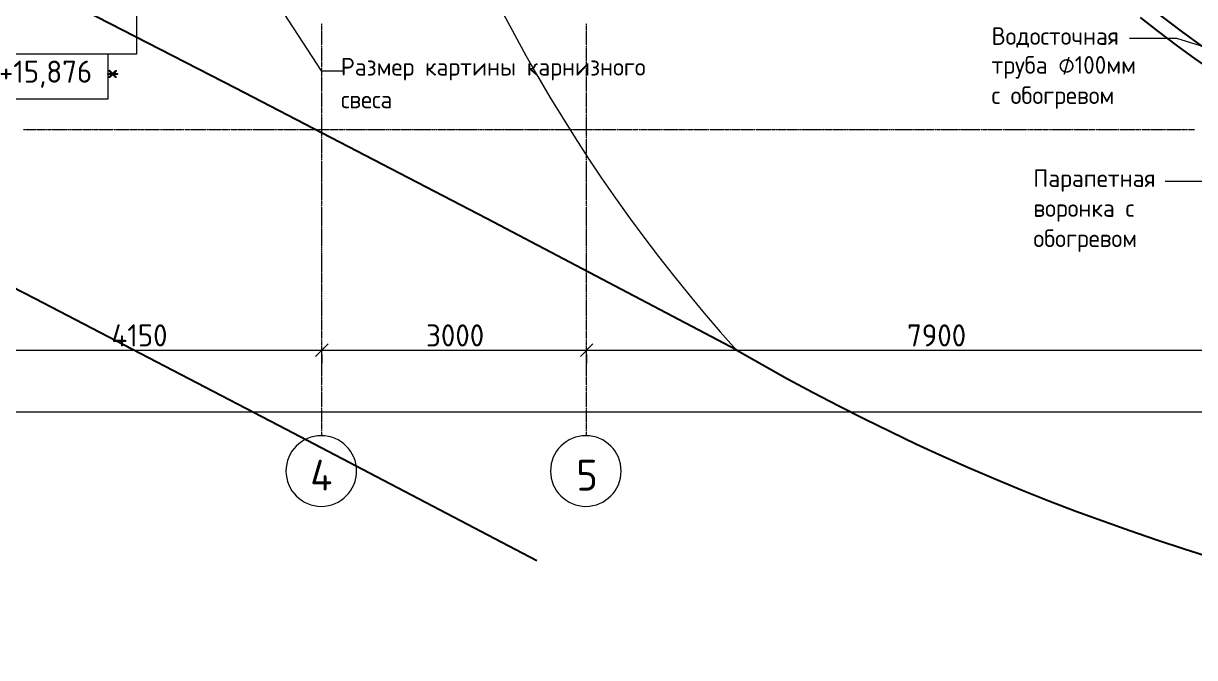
# Model space of a CAD drawing. Header units: millimetres. Extents: x -42533 to 645315, y 3457 to 82611.
# Drawn here: x 547451 to 560725, y 3932 to 11121 of the extents above; entities that cross this region are included whole.
import ezdxf

# ---------------------------------------------------------------- set-up
doc = ezdxf.new("R2010")
doc.units = ezdxf.units.MM
for name, color, linetype, true_color in [('PDF _!ЭОМ.Молниезащита', 7, 'Continuous', 0x954a95), ('PDF _Аннотация', 7, 'Continuous', 0xbababa), ('PDF _Оси', 7, 'Continuous', 0xbababa), ('PDF _Отметки', 7, 'Continuous', 0xbababa), ('PDF _Размеры', 7, 'Continuous', 0xbababa)]:
    doc.layers.add(name, color=color, linetype=linetype, true_color=true_color)
doc.layers.add('PDF _0', color=7, linetype='Continuous')
doc.layers.add('PDF _Текст', color=7, linetype='Continuous')
doc.styles.add('PDF GOST Common', font='GOST_Common.ttf')

msp = doc.modelspace()

# ---------------------------------------------------------------- linework, layer by layer
at = {"layer": 'PDF _!ЭОМ.Молниезащита', "color": 1, "lineweight": 30}
msp.add_lwpolyline([(555538.4, 7416.8), (552700.7, 8907.6), (549854.5, 10385.7), (547004.1, 11851.2), (544145.3, 13303.9), (541282.2, 14743.9), (538414.9, 16171.2)], dxfattribs=at)
at = {"layer": 'PDF _!ЭОМ.Молниезащита', "color": 3, "lineweight": 30}
msp.add_lwpolyline([(553268.2, 5028), (550430.5, 6518.9), (547584.4, 7997), (544734, 9462.4), (541879.4, 10915.2), (539012, 12355.2), (536144.7, 13778.3)], dxfattribs=at)
at = {"layer": 'PDF _!ЭОМ.Молниезащита', "color": 116, "lineweight": 30, "true_color": 0x136734}
msp.add_circle((567904.4, 20845.7), 12246.5, dxfattribs=at)
at = {"layer": 'PDF _!ЭОМ.Молниезащита', "lineweight": 13}
msp.add_arc((569238.6, 19731.8), 18425.9, 113.6261, 221.93481, dxfattribs=at)
at = {"layer": 'PDF _!ЭОМ.Молниезащита', "lineweight": 30}
msp.add_arc((567904.3, 20838.1), 12404.1, 231.06853, 304.56292, dxfattribs=at)
at = {"layer": 'PDF _!ЭОМ.Молниезащита', "color": 1, "lineweight": 30}
msp.add_arc((568493.1, 29766.2), 25834, 239.89825, 286.09191, dxfattribs=at)
at = {"layer": 'PDF _0', "color": 8, "lineweight": 20}
for points in [[(550760.9, 7344.8), (550904.9, 7488.8)], [(553763.8, 7344.8), (553903.5, 7488.8)]]:
    msp.add_lwpolyline(points, close=True, dxfattribs=at)
at = {"layer": 'PDF _Аннотация', "color": 8, "lineweight": 9}
for points in [[(549930.8, 11961.3), (550824.4, 10584.8), (551074.3, 10584.8)], [(561984.6, 10495.9), (560523.4, 10949), (560176.1, 10949), (559985.5, 10949)], [(561963.4, 10457.7), (560934.2, 9326.9), (560392.1, 9326.9)]]:
    msp.add_lwpolyline(points, dxfattribs=at)
at = {"layer": 'PDF _Аннотация', "color": 8, "lineweight": 20}
msp.add_lwpolyline([(547110, 10771.2), (547110, 10267.2), (548410.3, 10267.2), (548410.3, 10771.2)], close=True, dxfattribs=at)
at = {"layer": 'PDF _Оси', "color": 8, "lineweight": 9}
for points in [[(550832.9, 11118.5), (550832.9, 11118.5)], [(550832.9, 11097.3), (550832.9, 11114.2)], [(550832.9, 11093), (550832.9, 11093)], [(550832.9, 11071.9), (550832.9, 11088.8)], [(550832.9, 11046.5), (550832.9, 11067.6)], [(550832.9, 11021), (550832.9, 11042.2)], [(553831.5, 11118.5), (553831.5, 11118.5)], [(553831.5, 11097.3), (553831.5, 11114.2)], [(553831.5, 11093), (553831.5, 11093)], [(553831.5, 11071.9), (553831.5, 11088.8)], [(553831.5, 11046.5), (553831.5, 11067.6)], [(553831.5, 11021), (553831.5, 11042.2)], [(550832.9, 10995.6), (550832.9, 11016.8)], [(550832.9, 10970.2), (550832.9, 10991.4)], [(550832.9, 10944.8), (550832.9, 10966)], [(550832.9, 10919.4), (550832.9, 10940.6)], [(550832.9, 10894), (550832.9, 10915.2)], [(550832.9, 10872.8), (550832.9, 10889.7)], [(553831.5, 10995.6), (553831.5, 11016.8)], [(553831.5, 10970.2), (553831.5, 10991.4)], [(553831.5, 10944.8), (553831.5, 10966)], [(553831.5, 10919.4), (553831.5, 10940.6)], [(553831.5, 10894), (553831.5, 10915.2)], [(553831.5, 10872.8), (553831.5, 10889.7)], [(550832.9, 10868.6), (550832.9, 10868.6)], [(550832.9, 10847.4), (550832.9, 10864.3)], [(550832.9, 10843.2), (550832.9, 10843.2)], [(550832.9, 10822), (550832.9, 10838.9)], [(550832.9, 10796.6), (550832.9, 10817.7)], [(550832.9, 10771.2), (550832.9, 10792.3)], [(550832.9, 10745.7), (550832.9, 10766.9)], [(553831.5, 10868.6), (553831.5, 10868.6)], [(553831.5, 10847.4), (553831.5, 10864.3)], [(553831.5, 10843.2), (553831.5, 10843.2)], [(553831.5, 10822), (553831.5, 10838.9)], [(553831.5, 10796.6), (553831.5, 10817.7)], [(553831.5, 10771.2), (553831.5, 10792.3)], [(553831.5, 10745.7), (553831.5, 10766.9)], [(550832.9, 10720.3), (550832.9, 10741.5)], [(550832.9, 10694.9), (550832.9, 10716.1)], [(550832.9, 10669.5), (550832.9, 10690.7)], [(550832.9, 10644.1), (550832.9, 10665.3)], [(550832.9, 10622.9), (550832.9, 10639.9)], [(553831.5, 10720.3), (553831.5, 10741.5)], [(553831.5, 10694.9), (553831.5, 10716.1)], [(553831.5, 10669.5), (553831.5, 10690.7)], [(553831.5, 10644.1), (553831.5, 10665.3)], [(553831.5, 10622.9), (553831.5, 10639.9)], [(550832.9, 10618.7), (550832.9, 10618.7)], [(550832.9, 10597.5), (550832.9, 10614.5)], [(550832.9, 10593.3), (550832.9, 10593.3)], [(550832.9, 10572.1), (550832.9, 10589)], [(550832.9, 10546.7), (550832.9, 10567.9)], [(550832.9, 10521.3), (550832.9, 10542.4)], [(550832.9, 10495.9), (550832.9, 10517)], [(550832.9, 10470.4), (550832.9, 10491.6)], [(553831.5, 10618.7), (553831.5, 10618.7)], [(553831.5, 10597.5), (553831.5, 10614.5)], [(553831.5, 10593.3), (553831.5, 10593.3)], [(553831.5, 10572.1), (553831.5, 10589)], [(553831.5, 10546.7), (553831.5, 10567.9)], [(553831.5, 10521.3), (553831.5, 10542.4)], [(553831.5, 10495.9), (553831.5, 10517)], [(553831.5, 10470.4), (553831.5, 10491.6)], [(550832.9, 10445), (550832.9, 10466.2)], [(550832.9, 10419.6), (550832.9, 10440.8)], [(550832.9, 10394.2), (550832.9, 10415.4)], [(550832.9, 10368.8), (550832.9, 10390)], [(550832.9, 10347.6), (550832.9, 10364.6)], [(553831.5, 10445), (553831.5, 10466.2)], [(553831.5, 10419.6), (553831.5, 10440.8)], [(553831.5, 10394.2), (553831.5, 10415.4)], [(553831.5, 10368.8), (553831.5, 10390)], [(553831.5, 10347.6), (553831.5, 10364.6)], [(550832.9, 10343.4), (550832.9, 10343.4)], [(550832.9, 10322.2), (550832.9, 10339.2)], [(550832.9, 10296.8), (550832.9, 10318)], [(550832.9, 10271.4), (550832.9, 10292.6)], [(550832.9, 10246), (550832.9, 10267.2)], [(550832.9, 10220.6), (550832.9, 10241.7)], [(553831.5, 10343.4), (553831.5, 10343.4)], [(553831.5, 10322.2), (553831.5, 10339.2)], [(553831.5, 10296.8), (553831.5, 10318)], [(553831.5, 10271.4), (553831.5, 10292.6)], [(553831.5, 10246), (553831.5, 10267.2)], [(553831.5, 10220.6), (553831.5, 10241.7)], [(550832.9, 10195.2), (550832.9, 10216.3)], [(550832.9, 10169.7), (550832.9, 10190.9)], [(550832.9, 10144.3), (550832.9, 10165.5)], [(550832.9, 10118.9), (550832.9, 10140.1)], [(550832.9, 10097.7), (550832.9, 10114.7)], [(550832.9, 10093.5), (550832.9, 10093.5)], [(550832.9, 10072.3), (550832.9, 10089.3)], [(553831.5, 10195.2), (553831.5, 10216.3)], [(553831.5, 10169.7), (553831.5, 10190.9)], [(553831.5, 10144.3), (553831.5, 10165.5)], [(553831.5, 10118.9), (553831.5, 10140.1)], [(553831.5, 10097.7), (553831.5, 10114.7)], [(553831.5, 10093.5), (553831.5, 10093.5)], [(553831.5, 10072.3), (553831.5, 10089.3)], [(550832.9, 10068.1), (550832.9, 10068.1)], [(550832.9, 10046.9), (550832.9, 10063.9)], [(550832.9, 10021.5), (550832.9, 10042.7)], [(550832.9, 9996.1), (550832.9, 10017.3)], [(550832.9, 9970.7), (550832.9, 9991.9)], [(550832.9, 9945.3), (550832.9, 9966.4)], [(553831.5, 10068.1), (553831.5, 10068.1)], [(553831.5, 10046.9), (553831.5, 10063.9)], [(553831.5, 10021.5), (553831.5, 10042.7)], [(553831.5, 9996.1), (553831.5, 10017.3)], [(553831.5, 9970.7), (553831.5, 9991.9)], [(553831.5, 9945.3), (553831.5, 9966.4)], [(547453.1, 9919.9), (547470, 9919.9)], [(547474.3, 9919.9), (547474.3, 9919.9)], [(547478.5, 9919.9), (547495.4, 9919.9)], [(547499.7, 9919.9), (547520.9, 9919.9)], [(547525.1, 9919.9), (547546.3, 9919.9)], [(547550.5, 9919.9), (547571.7, 9919.9)], [(547575.9, 9919.9), (547597.1, 9919.9)], [(547601.3, 9919.9), (547622.5, 9919.9)], [(547626.7, 9919.9), (547647.9, 9919.9)], [(547652.2, 9919.9), (547673.3, 9919.9)], [(547677.6, 9919.9), (547694.5, 9919.9)], [(547698.7, 9919.9), (547698.7, 9919.9)], [(547703, 9919.9), (547719.9, 9919.9)], [(547724.2, 9919.9), (547724.2, 9919.9)], [(547728.4, 9919.9), (547745.3, 9919.9)], [(547749.6, 9919.9), (547770.7, 9919.9)], [(547775, 9919.9), (547796.2, 9919.9)], [(547800.4, 9919.9), (547821.6, 9919.9)], [(547825.8, 9919.9), (547847, 9919.9)], [(547851.2, 9919.9), (547872.4, 9919.9)], [(547876.6, 9919.9), (547897.8, 9919.9)], [(547902, 9919.9), (547923.2, 9919.9)], [(547927.4, 9919.9), (547948.6, 9919.9)], [(547952.9, 9919.9), (547969.8, 9919.9)], [(547974, 9919.9), (547974, 9919.9)], [(547978.3, 9919.9), (547995.2, 9919.9)], [(547999.4, 9919.9), (547999.4, 9919.9)], [(548003.7, 9919.9), (548020.6, 9919.9)], [(548024.9, 9919.9), (548046, 9919.9)], [(548050.3, 9919.9), (548071.5, 9919.9)], [(548075.7, 9919.9), (548096.9, 9919.9)], [(548101.1, 9919.9), (548122.3, 9919.9)], [(548126.5, 9919.9), (548147.7, 9919.9)], [(548151.9, 9919.9), (548173.1, 9919.9)], [(548177.3, 9919.9), (548198.5, 9919.9)], [(548202.7, 9919.9), (548219.7, 9919.9)], [(548223.9, 9919.9), (548223.9, 9919.9)], [(548228.2, 9919.9), (548245.1, 9919.9)], [(548249.3, 9919.9), (548249.3, 9919.9)], [(548253.6, 9919.9), (548270.5, 9919.9)], [(548274.7, 9919.9), (548295.9, 9919.9)], [(548300.2, 9919.9), (548321.3, 9919.9)], [(548325.6, 9919.9), (548346.7, 9919.9)], [(548351, 9919.9), (548372.2, 9919.9)], [(548376.4, 9919.9), (548397.6, 9919.9)], [(548401.8, 9919.9), (548423, 9919.9)], [(548427.2, 9919.9), (548448.4, 9919.9)], [(548452.6, 9919.9), (548469.6, 9919.9)], [(548473.8, 9919.9), (548473.8, 9919.9)], [(548478, 9919.9), (548495, 9919.9)], [(548499.2, 9919.9), (548499.2, 9919.9)], [(548503.5, 9919.9), (548520.4, 9919.9)], [(548524.6, 9919.9), (548545.8, 9919.9)], [(548550, 9919.9), (548571.2, 9919.9)], [(548575.5, 9919.9), (548596.6, 9919.9)], [(548600.9, 9919.9), (548622, 9919.9)], [(548626.3, 9919.9), (548647.5, 9919.9)], [(548651.7, 9919.9), (548672.9, 9919.9)], [(548677.1, 9919.9), (548698.3, 9919.9)], [(548702.5, 9919.9), (548723.7, 9919.9)], [(548727.9, 9919.9), (548744.9, 9919.9)], [(548749.1, 9919.9), (548749.1, 9919.9)], [(548753.3, 9919.9), (548770.3, 9919.9)], [(548774.5, 9919.9), (548774.5, 9919.9)], [(548778.8, 9919.9), (548795.7, 9919.9)], [(548799.9, 9919.9), (548821.1, 9919.9)], [(548825.3, 9919.9), (548846.5, 9919.9)], [(548850.8, 9919.9), (548871.9, 9919.9)], [(548876.2, 9919.9), (548897.3, 9919.9)], [(548901.6, 9919.9), (548922.8, 9919.9)], [(548927, 9919.9), (548948.2, 9919.9)], [(548952.4, 9919.9), (548973.6, 9919.9)], [(548977.8, 9919.9), (548994.8, 9919.9)], [(548999, 9919.9), (548999, 9919.9)], [(549003.2, 9919.9), (549020.2, 9919.9)], [(549024.4, 9919.9), (549024.4, 9919.9)], [(549028.6, 9919.9), (549045.6, 9919.9)], [(549049.8, 9919.9), (549071, 9919.9)], [(549075.2, 9919.9), (549096.4, 9919.9)], [(549100.6, 9919.9), (549121.8, 9919.9)], [(549126.1, 9919.9), (549147.2, 9919.9)], [(549151.5, 9919.9), (549172.6, 9919.9)], [(549176.9, 9919.9), (549198.1, 9919.9)], [(549202.3, 9919.9), (549223.5, 9919.9)], [(549227.7, 9919.9), (549244.6, 9919.9)], [(549248.9, 9919.9), (549248.9, 9919.9)], [(549253.1, 9919.9), (549270.1, 9919.9)], [(549274.3, 9919.9), (549274.3, 9919.9)], [(549278.5, 9919.9), (549295.5, 9919.9)], [(549299.7, 9919.9), (549320.9, 9919.9)], [(549325.1, 9919.9), (549346.3, 9919.9)], [(549350.5, 9919.9), (549371.7, 9919.9)], [(549375.9, 9919.9), (549397.1, 9919.9)], [(549401.3, 9919.9), (549422.5, 9919.9)], [(549426.8, 9919.9), (549447.9, 9919.9)], [(549452.2, 9919.9), (549473.4, 9919.9)], [(549477.6, 9919.9), (549498.8, 9919.9)], [(549503, 9919.9), (549519.9, 9919.9)], [(549524.2, 9919.9), (549524.2, 9919.9)], [(549528.4, 9919.9), (549545.4, 9919.9)], [(549549.6, 9919.9), (549549.6, 9919.9)], [(549553.8, 9919.9), (549570.8, 9919.9)], [(549575, 9919.9), (549596.2, 9919.9)], [(549600.4, 9919.9), (549621.6, 9919.9)], [(549625.8, 9919.9), (549647, 9919.9)], [(549651.2, 9919.9), (549672.4, 9919.9)], [(549676.6, 9919.9), (549697.8, 9919.9)], [(549702.1, 9919.9), (549723.2, 9919.9)], [(549727.5, 9919.9), (549748.6, 9919.9)], [(549752.9, 9919.9), (549769.8, 9919.9)], [(549774.1, 9919.9), (549774.1, 9919.9)], [(549778.3, 9919.9), (549795.2, 9919.9)], [(549799.5, 9919.9), (549799.5, 9919.9)], [(549803.7, 9919.9), (549820.6, 9919.9)], [(549824.9, 9919.9), (549846.1, 9919.9)], [(549850.3, 9919.9), (549871.5, 9919.9)], [(549875.7, 9919.9), (549896.9, 9919.9)], [(549901.1, 9919.9), (549922.3, 9919.9)], [(549926.5, 9919.9), (549947.7, 9919.9)], [(549951.9, 9919.9), (549973.1, 9919.9)], [(549977.4, 9919.9), (549998.5, 9919.9)], [(550002.8, 9919.9), (550019.7, 9919.9)], [(550023.9, 9919.9), (550023.9, 9919.9)], [(550028.2, 9919.9), (550045.1, 9919.9)], [(550049.4, 9919.9), (550049.4, 9919.9)], [(550053.6, 9919.9), (550070.5, 9919.9)], [(550074.8, 9919.9), (550095.9, 9919.9)], [(550100.2, 9919.9), (550121.4, 9919.9)], [(550125.6, 9919.9), (550146.8, 9919.9)], [(550151, 9919.9), (550172.2, 9919.9)], [(550176.4, 9919.9), (550197.6, 9919.9)], [(550201.8, 9919.9), (550223, 9919.9)], [(550227.2, 9919.9), (550248.4, 9919.9)], [(550252.7, 9919.9), (550273.8, 9919.9)], [(550278.1, 9919.9), (550295, 9919.9)], [(550299.2, 9919.9), (550299.2, 9919.9)], [(550303.5, 9919.9), (550320.4, 9919.9)], [(550324.7, 9919.9), (550324.7, 9919.9)], [(550328.9, 9919.9), (550345.8, 9919.9)], [(550350.1, 9919.9), (550371.2, 9919.9)], [(550375.5, 9919.9), (550396.7, 9919.9)], [(550400.9, 9919.9), (550422.1, 9919.9)], [(550426.3, 9919.9), (550447.5, 9919.9)], [(550451.7, 9919.9), (550472.9, 9919.9)], [(550477.1, 9919.9), (550498.3, 9919.9)], [(550502.5, 9919.9), (550523.7, 9919.9)], [(550528, 9919.9), (550544.9, 9919.9)], [(550549.1, 9919.9), (550549.1, 9919.9)], [(550553.4, 9919.9), (550570.3, 9919.9)], [(550574.5, 9919.9), (550574.5, 9919.9)], [(550578.8, 9919.9), (550595.7, 9919.9)], [(550600, 9919.9), (550621.1, 9919.9)], [(550625.4, 9919.9), (550646.5, 9919.9)], [(550650.8, 9919.9), (550672, 9919.9)], [(550676.2, 9919.9), (550697.4, 9919.9)], [(550701.6, 9919.9), (550722.8, 9919.9)], [(550727, 9919.9), (550748.2, 9919.9)], [(550752.4, 9919.9), (550773.6, 9919.9)], [(550777.8, 9919.9), (550794.8, 9919.9)], [(550799, 9919.9), (550799, 9919.9)], [(550803.2, 9919.9), (550820.2, 9919.9)], [(550824.4, 9919.9), (550824.4, 9919.9)], [(550828.7, 9919.9), (550845.6, 9919.9)], [(550832.9, 9919.9), (550832.9, 9941)], [(550832.9, 9894.4), (550832.9, 9915.6)], [(550832.9, 9869), (550832.9, 9890.2)], [(550832.9, 9847.9), (550832.9, 9864.8)], [(550832.9, 9843.6), (550832.9, 9843.6)], [(550832.9, 9822.4), (550832.9, 9839.4)], [(550849.8, 9919.9), (550871, 9919.9)], [(550875.3, 9919.9), (550896.4, 9919.9)], [(550900.7, 9919.9), (550921.8, 9919.9)], [(550926.1, 9919.9), (550947.3, 9919.9)], [(550951.5, 9919.9), (550972.7, 9919.9)], [(550976.9, 9919.9), (550998.1, 9919.9)], [(551002.3, 9919.9), (551023.5, 9919.9)], [(551027.7, 9919.9), (551048.9, 9919.9)], [(551053.1, 9919.9), (551070.1, 9919.9)], [(551074.3, 9919.9), (551074.3, 9919.9)], [(551078.5, 9919.9), (551095.5, 9919.9)], [(551099.7, 9919.9), (551099.7, 9919.9)], [(551104, 9919.9), (551120.9, 9919.9)], [(551125.1, 9919.9), (551146.3, 9919.9)], [(551150.5, 9919.9), (551171.7, 9919.9)], [(551176, 9919.9), (551197.1, 9919.9)], [(551201.4, 9919.9), (551222.5, 9919.9)], [(551226.8, 9919.9), (551248, 9919.9)], [(551252.2, 9919.9), (551273.4, 9919.9)], [(551277.6, 9919.9), (551298.8, 9919.9)], [(551303, 9919.9), (551320, 9919.9)], [(551324.2, 9919.9), (551324.2, 9919.9)], [(551328.4, 9919.9), (551345.4, 9919.9)], [(551349.6, 9919.9), (551349.6, 9919.9)], [(551353.8, 9919.9), (551370.8, 9919.9)], [(551375, 9919.9), (551396.2, 9919.9)], [(551400.4, 9919.9), (551421.6, 9919.9)], [(551425.8, 9919.9), (551447, 9919.9)], [(551451.3, 9919.9), (551472.4, 9919.9)], [(551476.7, 9919.9), (551497.8, 9919.9)], [(551502.1, 9919.9), (551523.3, 9919.9)], [(551527.5, 9919.9), (551548.7, 9919.9)], [(551552.9, 9919.9), (551569.8, 9919.9)], [(551574.1, 9919.9), (551574.1, 9919.9)], [(551578.3, 9919.9), (551595.3, 9919.9)], [(551599.5, 9919.9), (551599.5, 9919.9)], [(551603.7, 9919.9), (551620.7, 9919.9)], [(551624.9, 9919.9), (551646.1, 9919.9)], [(551650.3, 9919.9), (551671.5, 9919.9)], [(551675.7, 9919.9), (551696.9, 9919.9)], [(551701.1, 9919.9), (551722.3, 9919.9)], [(551726.6, 9919.9), (551747.7, 9919.9)], [(551752, 9919.9), (551773.1, 9919.9)], [(551777.4, 9919.9), (551798.6, 9919.9)], [(551802.8, 9919.9), (551824, 9919.9)], [(551828.2, 9919.9), (551845.1, 9919.9)], [(551849.4, 9919.9), (551849.4, 9919.9)], [(551853.6, 9919.9), (551870.6, 9919.9)], [(551874.8, 9919.9), (551874.8, 9919.9)], [(551879, 9919.9), (551896, 9919.9)], [(551900.2, 9919.9), (551921.4, 9919.9)], [(551925.6, 9919.9), (551946.8, 9919.9)], [(551951, 9919.9), (551972.2, 9919.9)], [(551976.4, 9919.9), (551997.6, 9919.9)], [(552001.9, 9919.9), (552023, 9919.9)], [(552027.3, 9919.9), (552048.4, 9919.9)], [(552052.7, 9919.9), (552073.9, 9919.9)], [(552078.1, 9919.9), (552095, 9919.9)], [(552099.3, 9919.9), (552099.3, 9919.9)], [(552103.5, 9919.9), (552120.4, 9919.9)], [(552124.7, 9919.9), (552124.7, 9919.9)], [(552128.9, 9919.9), (552145.9, 9919.9)], [(552150.1, 9919.9), (552171.3, 9919.9)], [(552175.5, 9919.9), (552196.7, 9919.9)], [(552200.9, 9919.9), (552222.1, 9919.9)], [(552226.3, 9919.9), (552247.5, 9919.9)], [(552251.7, 9919.9), (552272.9, 9919.9)], [(552277.2, 9919.9), (552298.3, 9919.9)], [(552302.6, 9919.9), (552323.7, 9919.9)], [(552328, 9919.9), (552344.9, 9919.9)], [(552349.2, 9919.9), (552349.2, 9919.9)], [(552353.4, 9919.9), (552370.3, 9919.9)], [(552374.6, 9919.9), (552374.6, 9919.9)], [(552378.8, 9919.9), (552395.7, 9919.9)], [(552400, 9919.9), (552421.2, 9919.9)], [(552425.4, 9919.9), (552446.6, 9919.9)], [(552450.8, 9919.9), (552472, 9919.9)], [(552476.2, 9919.9), (552497.4, 9919.9)], [(552501.6, 9919.9), (552522.8, 9919.9)], [(552527, 9919.9), (552548.2, 9919.9)], [(552552.4, 9919.9), (552573.6, 9919.9)], [(552577.9, 9919.9), (552599, 9919.9)], [(552603.3, 9919.9), (552620.2, 9919.9)], [(552624.4, 9919.9), (552624.4, 9919.9)], [(552628.7, 9919.9), (552645.6, 9919.9)], [(552649.9, 9919.9), (552649.9, 9919.9)], [(552654.1, 9919.9), (552671, 9919.9)], [(552675.3, 9919.9), (552696.4, 9919.9)], [(552700.7, 9919.9), (552721.9, 9919.9)], [(552726.1, 9919.9), (552747.3, 9919.9)], [(552751.5, 9919.9), (552772.7, 9919.9)], [(552776.9, 9919.9), (552798.1, 9919.9)], [(552802.3, 9919.9), (552823.5, 9919.9)], [(552827.7, 9919.9), (552848.9, 9919.9)], [(552853.2, 9919.9), (552870.1, 9919.9)], [(552874.3, 9919.9), (552874.3, 9919.9)], [(552878.6, 9919.9), (552895.5, 9919.9)], [(552899.7, 9919.9), (552899.7, 9919.9)], [(552904, 9919.9), (552920.9, 9919.9)], [(552925.2, 9919.9), (552946.3, 9919.9)], [(552950.6, 9919.9), (552971.7, 9919.9)], [(552976, 9919.9), (552997.2, 9919.9)], [(553001.4, 9919.9), (553022.6, 9919.9)], [(553026.8, 9919.9), (553048, 9919.9)], [(553052.2, 9919.9), (553073.4, 9919.9)], [(553077.6, 9919.9), (553098.8, 9919.9)], [(553103, 9919.9), (553120, 9919.9)], [(553124.2, 9919.9), (553124.2, 9919.9)], [(553128.5, 9919.9), (553145.4, 9919.9)], [(553149.6, 9919.9), (553149.6, 9919.9)], [(553153.9, 9919.9), (553170.8, 9919.9)], [(553175, 9919.9), (553196.2, 9919.9)], [(553200.5, 9919.9), (553221.6, 9919.9)], [(553225.9, 9919.9), (553247, 9919.9)], [(553251.3, 9919.9), (553272.5, 9919.9)], [(553276.7, 9919.9), (553297.9, 9919.9)], [(553302.1, 9919.9), (553323.3, 9919.9)], [(553327.5, 9919.9), (553348.7, 9919.9)], [(553352.9, 9919.9), (553374.1, 9919.9)], [(553378.3, 9919.9), (553395.3, 9919.9)], [(553399.5, 9919.9), (553399.5, 9919.9)], [(553403.8, 9919.9), (553420.7, 9919.9)], [(553424.9, 9919.9), (553424.9, 9919.9)], [(553429.2, 9919.9), (553446.1, 9919.9)], [(553450.3, 9919.9), (553471.5, 9919.9)], [(553475.8, 9919.9), (553496.9, 9919.9)], [(553501.2, 9919.9), (553522.3, 9919.9)], [(553526.6, 9919.9), (553547.8, 9919.9)], [(553552, 9919.9), (553573.2, 9919.9)], [(553577.4, 9919.9), (553598.6, 9919.9)], [(553602.8, 9919.9), (553624, 9919.9)], [(553628.2, 9919.9), (553645.2, 9919.9)], [(553649.4, 9919.9), (553649.4, 9919.9)], [(553653.6, 9919.9), (553670.6, 9919.9)], [(553674.8, 9919.9), (553674.8, 9919.9)], [(553679.1, 9919.9), (553696, 9919.9)], [(553700.2, 9919.9), (553721.4, 9919.9)], [(553725.6, 9919.9), (553746.8, 9919.9)], [(553751.1, 9919.9), (553772.2, 9919.9)], [(553776.5, 9919.9), (553797.6, 9919.9)], [(553801.9, 9919.9), (553823.1, 9919.9)], [(553827.3, 9919.9), (553848.5, 9919.9)], [(553831.5, 9919.9), (553831.5, 9941)], [(553831.5, 9894.4), (553831.5, 9915.6)], [(553831.5, 9869), (553831.5, 9890.2)], [(553831.5, 9847.9), (553831.5, 9864.8)], [(553831.5, 9843.6), (553831.5, 9843.6)], [(553831.5, 9822.4), (553831.5, 9839.4)], [(553852.7, 9919.9), (553873.9, 9919.9)], [(553878.1, 9919.9), (553895.1, 9919.9)], [(553899.3, 9919.9), (553899.3, 9919.9)], [(553903.5, 9919.9), (553920.5, 9919.9)], [(553924.7, 9919.9), (553924.7, 9919.9)], [(553928.9, 9919.9), (553945.9, 9919.9)], [(553950.1, 9919.9), (553971.3, 9919.9)], [(553975.5, 9919.9), (553996.7, 9919.9)], [(554000.9, 9919.9), (554022.1, 9919.9)], [(554026.3, 9919.9), (554047.5, 9919.9)], [(554051.8, 9919.9), (554072.9, 9919.9)], [(554077.2, 9919.9), (554098.3, 9919.9)], [(554102.6, 9919.9), (554123.8, 9919.9)], [(554128, 9919.9), (554149.2, 9919.9)], [(554153.4, 9919.9), (554170.4, 9919.9)], [(554174.6, 9919.9), (554174.6, 9919.9)], [(554178.8, 9919.9), (554195.8, 9919.9)], [(554200, 9919.9), (554200, 9919.9)], [(554204.2, 9919.9), (554221.2, 9919.9)], [(554225.4, 9919.9), (554246.6, 9919.9)], [(554250.8, 9919.9), (554272, 9919.9)], [(554276.2, 9919.9), (554297.4, 9919.9)], [(554301.6, 9919.9), (554322.8, 9919.9)], [(554327.1, 9919.9), (554348.2, 9919.9)], [(554352.5, 9919.9), (554373.6, 9919.9)], [(554377.9, 9919.9), (554399.1, 9919.9)], [(554403.3, 9919.9), (554420.2, 9919.9)], [(554424.5, 9919.9), (554424.5, 9919.9)], [(554428.7, 9919.9), (554445.6, 9919.9)], [(554449.9, 9919.9), (554449.9, 9919.9)], [(554454.1, 9919.9), (554471.1, 9919.9)], [(554475.3, 9919.9), (554496.5, 9919.9)], [(554500.7, 9919.9), (554521.9, 9919.9)], [(554526.1, 9919.9), (554547.3, 9919.9)], [(554551.5, 9919.9), (554572.7, 9919.9)], [(554576.9, 9919.9), (554598.1, 9919.9)], [(554602.4, 9919.9), (554623.5, 9919.9)], [(554627.8, 9919.9), (554648.9, 9919.9)], [(554653.2, 9919.9), (554670.1, 9919.9)], [(554674.4, 9919.9), (554674.4, 9919.9)], [(554678.6, 9919.9), (554695.5, 9919.9)], [(554699.8, 9919.9), (554699.8, 9919.9)], [(554704, 9919.9), (554720.9, 9919.9)], [(554725.2, 9919.9), (554746.4, 9919.9)], [(554750.6, 9919.9), (554771.8, 9919.9)], [(554776, 9919.9), (554797.2, 9919.9)], [(554801.4, 9919.9), (554822.6, 9919.9)], [(554826.8, 9919.9), (554848, 9919.9)], [(554852.2, 9919.9), (554873.4, 9919.9)], [(554877.7, 9919.9), (554898.8, 9919.9)], [(554903.1, 9919.9), (554924.2, 9919.9)], [(554928.5, 9919.9), (554945.4, 9919.9)], [(554949.7, 9919.9), (554949.7, 9919.9)], [(554953.9, 9919.9), (554970.8, 9919.9)], [(554975.1, 9919.9), (554975.1, 9919.9)], [(554979.3, 9919.9), (554996.2, 9919.9)], [(555000.5, 9919.9), (555021.7, 9919.9)], [(555025.9, 9919.9), (555047.1, 9919.9)], [(555051.3, 9919.9), (555072.5, 9919.9)], [(555076.7, 9919.9), (555097.9, 9919.9)], [(555102.1, 9919.9), (555123.3, 9919.9)], [(555127.5, 9919.9), (555148.7, 9919.9)], [(555153, 9919.9), (555174.1, 9919.9)], [(555178.4, 9919.9), (555195.3, 9919.9)], [(555199.5, 9919.9), (555199.5, 9919.9)], [(555203.8, 9919.9), (555220.7, 9919.9)], [(555225, 9919.9), (555225, 9919.9)], [(555229.2, 9919.9), (555246.1, 9919.9)], [(555250.4, 9919.9), (555271.5, 9919.9)], [(555275.8, 9919.9), (555297, 9919.9)], [(555301.2, 9919.9), (555322.4, 9919.9)], [(555326.6, 9919.9), (555347.8, 9919.9)], [(555352, 9919.9), (555373.2, 9919.9)], [(555377.4, 9919.9), (555398.6, 9919.9)], [(555402.8, 9919.9), (555424, 9919.9)], [(555428.2, 9919.9), (555445.2, 9919.9)], [(555449.4, 9919.9), (555449.4, 9919.9)], [(555453.7, 9919.9), (555470.6, 9919.9)], [(555474.8, 9919.9), (555474.8, 9919.9)], [(555479.1, 9919.9), (555496, 9919.9)], [(555500.3, 9919.9), (555521.4, 9919.9)], [(555525.7, 9919.9), (555546.8, 9919.9)], [(555551.1, 9919.9), (555572.3, 9919.9)], [(555576.5, 9919.9), (555597.7, 9919.9)], [(555601.9, 9919.9), (555623.1, 9919.9)], [(555627.3, 9919.9), (555648.5, 9919.9)], [(555652.7, 9919.9), (555673.9, 9919.9)], [(555678.1, 9919.9), (555699.3, 9919.9)], [(555703.5, 9919.9), (555720.5, 9919.9)], [(555724.7, 9919.9), (555724.7, 9919.9)], [(555729, 9919.9), (555745.9, 9919.9)], [(555750.1, 9919.9), (555750.1, 9919.9)], [(555754.4, 9919.9), (555771.3, 9919.9)], [(555775.5, 9919.9), (555796.7, 9919.9)], [(555801, 9919.9), (555822.1, 9919.9)], [(555826.4, 9919.9), (555847.5, 9919.9)], [(555851.8, 9919.9), (555873, 9919.9)], [(555877.2, 9919.9), (555898.4, 9919.9)], [(555902.6, 9919.9), (555923.8, 9919.9)], [(555928, 9919.9), (555949.2, 9919.9)], [(555953.4, 9919.9), (555970.4, 9919.9)], [(555974.6, 9919.9), (555974.6, 9919.9)], [(555978.8, 9919.9), (555995.8, 9919.9)], [(556000, 9919.9), (556000, 9919.9)], [(556004.3, 9919.9), (556021.2, 9919.9)], [(556025.4, 9919.9), (556046.6, 9919.9)], [(556050.8, 9919.9), (556072, 9919.9)], [(556076.3, 9919.9), (556097.4, 9919.9)], [(556101.7, 9919.9), (556122.8, 9919.9)], [(556127.1, 9919.9), (556148.3, 9919.9)], [(556152.5, 9919.9), (556173.7, 9919.9)], [(556177.9, 9919.9), (556199.1, 9919.9)], [(556203.3, 9919.9), (556220.3, 9919.9)], [(556224.5, 9919.9), (556224.5, 9919.9)], [(556228.7, 9919.9), (556245.7, 9919.9)], [(556249.9, 9919.9), (556249.9, 9919.9)], [(556254.1, 9919.9), (556271.1, 9919.9)], [(556275.3, 9919.9), (556296.5, 9919.9)], [(556300.7, 9919.9), (556321.9, 9919.9)], [(556326.1, 9919.9), (556347.3, 9919.9)], [(556351.6, 9919.9), (556372.7, 9919.9)], [(556377, 9919.9), (556398.1, 9919.9)], [(556402.4, 9919.9), (556423.6, 9919.9)], [(556427.8, 9919.9), (556449, 9919.9)], [(556453.2, 9919.9), (556474.4, 9919.9)], [(556478.6, 9919.9), (556495.6, 9919.9)], [(556499.8, 9919.9), (556499.8, 9919.9)], [(556504, 9919.9), (556521, 9919.9)], [(556525.2, 9919.9), (556525.2, 9919.9)], [(556529.4, 9919.9), (556546.4, 9919.9)], [(556550.6, 9919.9), (556571.8, 9919.9)], [(556576, 9919.9), (556597.2, 9919.9)], [(556601.4, 9919.9), (556622.6, 9919.9)], [(556626.9, 9919.9), (556648, 9919.9)], [(556652.3, 9919.9), (556673.4, 9919.9)], [(556677.7, 9919.9), (556698.9, 9919.9)], [(556703.1, 9919.9), (556724.3, 9919.9)], [(556728.5, 9919.9), (556745.4, 9919.9)], [(556749.7, 9919.9), (556749.7, 9919.9)], [(556753.9, 9919.9), (556770.9, 9919.9)], [(556775.1, 9919.9), (556775.1, 9919.9)], [(556779.3, 9919.9), (556796.3, 9919.9)], [(556800.5, 9919.9), (556821.7, 9919.9)], [(556825.9, 9919.9), (556847.1, 9919.9)], [(556851.3, 9919.9), (556872.5, 9919.9)], [(556876.7, 9919.9), (556897.9, 9919.9)], [(556902.2, 9919.9), (556923.3, 9919.9)], [(556927.6, 9919.9), (556948.7, 9919.9)], [(556953, 9919.9), (556974.2, 9919.9)], [(556978.4, 9919.9), (556995.3, 9919.9)], [(556999.6, 9919.9), (556999.6, 9919.9)], [(557003.8, 9919.9), (557020.7, 9919.9)], [(557025, 9919.9), (557025, 9919.9)], [(557029.2, 9919.9), (557046.2, 9919.9)], [(557050.4, 9919.9), (557071.6, 9919.9)], [(557075.8, 9919.9), (557097, 9919.9)], [(557101.2, 9919.9), (557122.4, 9919.9)], [(557126.6, 9919.9), (557147.8, 9919.9)], [(557152, 9919.9), (557173.2, 9919.9)], [(557177.4, 9919.9), (557198.6, 9919.9)], [(557202.9, 9919.9), (557224, 9919.9)], [(557228.3, 9919.9), (557249.4, 9919.9)], [(557253.7, 9919.9), (557270.6, 9919.9)], [(557274.9, 9919.9), (557274.9, 9919.9)], [(557279.1, 9919.9), (557296, 9919.9)], [(557300.3, 9919.9), (557300.3, 9919.9)], [(557304.5, 9919.9), (557321.4, 9919.9)], [(557325.7, 9919.9), (557346.9, 9919.9)], [(557351.1, 9919.9), (557372.3, 9919.9)], [(557376.5, 9919.9), (557397.7, 9919.9)], [(557401.9, 9919.9), (557423.1, 9919.9)], [(557427.3, 9919.9), (557448.5, 9919.9)], [(557452.7, 9919.9), (557473.9, 9919.9)], [(557478.2, 9919.9), (557499.3, 9919.9)], [(557503.6, 9919.9), (557520.5, 9919.9)], [(557524.7, 9919.9), (557524.7, 9919.9)], [(557529, 9919.9), (557545.9, 9919.9)], [(557550.2, 9919.9), (557550.2, 9919.9)], [(557554.4, 9919.9), (557571.3, 9919.9)], [(557575.6, 9919.9), (557596.7, 9919.9)], [(557601, 9919.9), (557622.2, 9919.9)], [(557626.4, 9919.9), (557647.6, 9919.9)], [(557651.8, 9919.9), (557673, 9919.9)], [(557677.2, 9919.9), (557698.4, 9919.9)], [(557702.6, 9919.9), (557723.8, 9919.9)], [(557728, 9919.9), (557749.2, 9919.9)], [(557753.5, 9919.9), (557770.4, 9919.9)], [(557774.6, 9919.9), (557774.6, 9919.9)], [(557778.9, 9919.9), (557795.8, 9919.9)], [(557800, 9919.9), (557800, 9919.9)], [(557804.3, 9919.9), (557821.2, 9919.9)], [(557825.5, 9919.9), (557846.6, 9919.9)], [(557850.9, 9919.9), (557872, 9919.9)], [(557876.3, 9919.9), (557897.5, 9919.9)], [(557901.7, 9919.9), (557922.9, 9919.9)], [(557927.1, 9919.9), (557948.3, 9919.9)], [(557952.5, 9919.9), (557973.7, 9919.9)], [(557977.9, 9919.9), (557999.1, 9919.9)], [(558003.3, 9919.9), (558024.5, 9919.9)], [(558028.8, 9919.9), (558045.7, 9919.9)], [(558049.9, 9919.9), (558049.9, 9919.9)], [(558054.2, 9919.9), (558071.1, 9919.9)], [(558075.3, 9919.9), (558075.3, 9919.9)], [(558079.6, 9919.9), (558096.5, 9919.9)], [(558100.8, 9919.9), (558121.9, 9919.9)], [(558126.2, 9919.9), (558147.3, 9919.9)], [(558151.6, 9919.9), (558172.8, 9919.9)], [(558177, 9919.9), (558198.2, 9919.9)], [(558202.4, 9919.9), (558223.6, 9919.9)], [(558227.8, 9919.9), (558249, 9919.9)], [(558253.2, 9919.9), (558274.4, 9919.9)], [(558278.6, 9919.9), (558295.6, 9919.9)], [(558299.8, 9919.9), (558299.8, 9919.9)], [(558304.1, 9919.9), (558321, 9919.9)], [(558325.2, 9919.9), (558325.2, 9919.9)], [(558329.5, 9919.9), (558346.4, 9919.9)], [(558350.6, 9919.9), (558371.8, 9919.9)], [(558376.1, 9919.9), (558397.2, 9919.9)], [(558401.5, 9919.9), (558422.6, 9919.9)], [(558426.9, 9919.9), (558448.1, 9919.9)], [(558452.3, 9919.9), (558473.5, 9919.9)], [(558477.7, 9919.9), (558498.9, 9919.9)], [(558503.1, 9919.9), (558524.3, 9919.9)], [(558528.5, 9919.9), (558545.5, 9919.9)], [(558549.7, 9919.9), (558549.7, 9919.9)], [(558553.9, 9919.9), (558570.9, 9919.9)], [(558575.1, 9919.9), (558575.1, 9919.9)], [(558579.3, 9919.9), (558596.3, 9919.9)], [(558600.5, 9919.9), (558621.7, 9919.9)], [(558625.9, 9919.9), (558647.1, 9919.9)], [(558651.3, 9919.9), (558672.5, 9919.9)], [(558676.8, 9919.9), (558697.9, 9919.9)], [(558702.2, 9919.9), (558723.3, 9919.9)], [(558727.6, 9919.9), (558748.8, 9919.9)], [(558753, 9919.9), (558774.2, 9919.9)], [(558778.4, 9919.9), (558799.6, 9919.9)], [(558803.8, 9919.9), (558820.8, 9919.9)], [(558825, 9919.9), (558825, 9919.9)], [(558829.2, 9919.9), (558846.2, 9919.9)], [(558850.4, 9919.9), (558850.4, 9919.9)], [(558854.6, 9919.9), (558871.6, 9919.9)], [(558875.8, 9919.9), (558897, 9919.9)], [(558901.2, 9919.9), (558922.4, 9919.9)], [(558926.6, 9919.9), (558947.8, 9919.9)], [(558952.1, 9919.9), (558973.2, 9919.9)], [(558977.5, 9919.9), (558998.6, 9919.9)], [(559002.9, 9919.9), (559024.1, 9919.9)], [(559028.3, 9919.9), (559049.5, 9919.9)], [(559053.7, 9919.9), (559070.6, 9919.9)], [(559074.9, 9919.9), (559074.9, 9919.9)], [(559079.1, 9919.9), (559096.1, 9919.9)], [(559100.3, 9919.9), (559100.3, 9919.9)], [(559104.5, 9919.9), (559121.5, 9919.9)], [(559125.7, 9919.9), (559146.9, 9919.9)], [(559151.1, 9919.9), (559172.3, 9919.9)], [(559176.5, 9919.9), (559197.7, 9919.9)], [(559201.9, 9919.9), (559223.1, 9919.9)], [(559227.4, 9919.9), (559248.5, 9919.9)], [(559252.8, 9919.9), (559273.9, 9919.9)], [(559278.2, 9919.9), (559299.4, 9919.9)], [(559303.6, 9919.9), (559320.5, 9919.9)], [(559324.8, 9919.9), (559324.8, 9919.9)], [(559329, 9919.9), (559345.9, 9919.9)], [(559350.2, 9919.9), (559350.2, 9919.9)], [(559354.4, 9919.9), (559371.4, 9919.9)], [(559375.6, 9919.9), (559396.8, 9919.9)], [(559401, 9919.9), (559422.2, 9919.9)], [(559426.4, 9919.9), (559447.6, 9919.9)], [(559451.8, 9919.9), (559473, 9919.9)], [(559477.2, 9919.9), (559498.4, 9919.9)], [(559502.7, 9919.9), (559523.8, 9919.9)], [(559528.1, 9919.9), (559549.2, 9919.9)], [(559553.5, 9919.9), (559574.7, 9919.9)], [(559578.9, 9919.9), (559595.8, 9919.9)], [(559600.1, 9919.9), (559600.1, 9919.9)], [(559604.3, 9919.9), (559621.2, 9919.9)], [(559625.5, 9919.9), (559625.5, 9919.9)], [(559629.7, 9919.9), (559646.7, 9919.9)], [(559650.9, 9919.9), (559672.1, 9919.9)], [(559676.3, 9919.9), (559697.5, 9919.9)], [(559701.7, 9919.9), (559722.9, 9919.9)], [(559727.1, 9919.9), (559748.3, 9919.9)], [(559752.5, 9919.9), (559773.7, 9919.9)], [(559778, 9919.9), (559799.1, 9919.9)], [(559803.4, 9919.9), (559824.5, 9919.9)], [(559828.8, 9919.9), (559845.7, 9919.9)], [(559850, 9919.9), (559850, 9919.9)], [(559854.2, 9919.9), (559871.1, 9919.9)], [(559875.4, 9919.9), (559875.4, 9919.9)], [(559879.6, 9919.9), (559896.5, 9919.9)], [(559900.8, 9919.9), (559922, 9919.9)], [(559926.2, 9919.9), (559947.4, 9919.9)], [(559951.6, 9919.9), (559972.8, 9919.9)], [(559977, 9919.9), (559998.2, 9919.9)], [(560002.4, 9919.9), (560023.6, 9919.9)], [(560027.8, 9919.9), (560049, 9919.9)], [(560053.2, 9919.9), (560074.4, 9919.9)], [(560078.7, 9919.9), (560095.6, 9919.9)], [(560099.8, 9919.9), (560099.8, 9919.9)], [(560104.1, 9919.9), (560121, 9919.9)], [(560125.2, 9919.9), (560125.2, 9919.9)], [(560129.5, 9919.9), (560146.4, 9919.9)], [(560150.7, 9919.9), (560171.8, 9919.9)], [(560176.1, 9919.9), (560197.3, 9919.9)], [(560201.5, 9919.9), (560222.7, 9919.9)], [(560226.9, 9919.9), (560248.1, 9919.9)], [(560252.3, 9919.9), (560273.5, 9919.9)], [(560277.7, 9919.9), (560298.9, 9919.9)], [(560303.1, 9919.9), (560324.3, 9919.9)], [(560328.5, 9919.9), (560349.7, 9919.9)], [(560354, 9919.9), (560370.9, 9919.9)], [(560375.1, 9919.9), (560375.1, 9919.9)], [(560379.4, 9919.9), (560396.3, 9919.9)], [(560400.5, 9919.9), (560400.5, 9919.9)], [(560404.8, 9919.9), (560421.7, 9919.9)], [(560426, 9919.9), (560447.1, 9919.9)], [(560451.4, 9919.9), (560472.5, 9919.9)], [(560476.8, 9919.9), (560498, 9919.9)], [(560502.2, 9919.9), (560523.4, 9919.9)], [(560527.6, 9919.9), (560548.8, 9919.9)], [(560553, 9919.9), (560574.2, 9919.9)], [(560578.4, 9919.9), (560599.6, 9919.9)], [(560603.8, 9919.9), (560620.8, 9919.9)], [(560625, 9919.9), (560625, 9919.9)], [(560629.3, 9919.9), (560646.2, 9919.9)], [(560650.4, 9919.9), (560650.4, 9919.9)], [(560654.7, 9919.9), (560671.6, 9919.9)], [(560675.8, 9919.9), (560697, 9919.9)], [(560701.3, 9919.9), (560722.4, 9919.9)], [(550832.9, 9818.2), (550832.9, 9818.2)], [(550832.9, 9797), (550832.9, 9814)], [(550832.9, 9771.6), (550832.9, 9792.8)], [(550832.9, 9746.2), (550832.9, 9767.4)], [(550832.9, 9720.8), (550832.9, 9742)], [(550832.9, 9695.4), (550832.9, 9716.6)], [(550832.9, 9670), (550832.9, 9691.1)], [(553831.5, 9818.2), (553831.5, 9818.2)], [(553831.5, 9797), (553831.5, 9814)], [(553831.5, 9771.6), (553831.5, 9792.8)], [(553831.5, 9746.2), (553831.5, 9767.4)], [(553831.5, 9720.8), (553831.5, 9742)], [(553831.5, 9695.4), (553831.5, 9716.6)], [(553831.5, 9670), (553831.5, 9691.1)], [(550832.9, 9644.6), (550832.9, 9665.7)], [(550832.9, 9619.1), (550832.9, 9640.3)], [(550832.9, 9598), (550832.9, 9614.9)], [(550832.9, 9593.7), (550832.9, 9593.7)], [(550832.9, 9572.6), (550832.9, 9589.5)], [(550832.9, 9568.3), (550832.9, 9568.3)], [(550832.9, 9547.1), (550832.9, 9564.1)], [(553831.5, 9644.6), (553831.5, 9665.7)], [(553831.5, 9619.1), (553831.5, 9640.3)], [(553831.5, 9598), (553831.5, 9614.9)], [(553831.5, 9593.7), (553831.5, 9593.7)], [(553831.5, 9572.6), (553831.5, 9589.5)], [(553831.5, 9568.3), (553831.5, 9568.3)], [(553831.5, 9547.1), (553831.5, 9564.1)], [(550832.9, 9521.7), (550832.9, 9542.9)], [(550832.9, 9496.3), (550832.9, 9517.5)], [(550832.9, 9470.9), (550832.9, 9492.1)], [(550832.9, 9445.5), (550832.9, 9466.7)], [(550832.9, 9420.1), (550832.9, 9441.3)], [(553831.5, 9521.7), (553831.5, 9542.9)], [(553831.5, 9496.3), (553831.5, 9517.5)], [(553831.5, 9470.9), (553831.5, 9492.1)], [(553831.5, 9445.5), (553831.5, 9466.7)], [(553831.5, 9420.1), (553831.5, 9441.3)], [(550832.9, 9394.7), (550832.9, 9415.8)], [(550832.9, 9369.3), (550832.9, 9390.4)], [(550832.9, 9343.8), (550832.9, 9365)], [(550832.9, 9322.7), (550832.9, 9339.6)], [(550832.9, 9318.4), (550832.9, 9318.4)], [(550832.9, 9297.3), (550832.9, 9314.2)], [(550832.9, 9271.8), (550832.9, 9293)], [(553831.5, 9394.7), (553831.5, 9415.8)], [(553831.5, 9369.3), (553831.5, 9390.4)], [(553831.5, 9343.8), (553831.5, 9365)], [(553831.5, 9322.7), (553831.5, 9339.6)], [(553831.5, 9318.4), (553831.5, 9318.4)], [(553831.5, 9297.3), (553831.5, 9314.2)], [(553831.5, 9271.8), (553831.5, 9293)], [(550832.9, 9246.4), (550832.9, 9267.6)], [(550832.9, 9221), (550832.9, 9242.2)], [(550832.9, 9195.6), (550832.9, 9216.8)], [(550832.9, 9170.2), (550832.9, 9191.4)], [(550832.9, 9144.8), (550832.9, 9166)], [(553831.5, 9246.4), (553831.5, 9267.6)], [(553831.5, 9221), (553831.5, 9242.2)], [(553831.5, 9195.6), (553831.5, 9216.8)], [(553831.5, 9170.2), (553831.5, 9191.4)], [(553831.5, 9144.8), (553831.5, 9166)], [(550832.9, 9119.4), (550832.9, 9140.5)], [(550832.9, 9094), (550832.9, 9115.1)], [(550832.9, 9072.8), (550832.9, 9089.7)], [(550832.9, 9068.5), (550832.9, 9068.5)], [(550832.9, 9047.4), (550832.9, 9064.3)], [(550832.9, 9043.1), (550832.9, 9043.1)], [(550832.9, 9022), (550832.9, 9038.9)], [(553831.5, 9119.4), (553831.5, 9140.5)], [(553831.5, 9094), (553831.5, 9115.1)], [(553831.5, 9072.8), (553831.5, 9089.7)], [(553831.5, 9068.5), (553831.5, 9068.5)], [(553831.5, 9047.4), (553831.5, 9064.3)], [(553831.5, 9043.1), (553831.5, 9043.1)], [(553831.5, 9022), (553831.5, 9038.9)], [(550832.9, 8996.5), (550832.9, 9017.7)], [(550832.9, 8971.1), (550832.9, 8992.3)], [(550832.9, 8945.7), (550832.9, 8966.9)], [(550832.9, 8920.3), (550832.9, 8941.5)], [(550832.9, 8894.9), (550832.9, 8916.1)], [(553831.5, 8996.5), (553831.5, 9017.7)], [(553831.5, 8971.1), (553831.5, 8992.3)], [(553831.5, 8945.7), (553831.5, 8966.9)], [(553831.5, 8920.3), (553831.5, 8941.5)], [(553831.5, 8894.9), (553831.5, 8916.1)], [(550832.9, 8869.5), (550832.9, 8890.7)], [(550832.9, 8844.1), (550832.9, 8865.3)], [(550832.9, 8822.9), (550832.9, 8839.8)], [(550832.9, 8818.7), (550832.9, 8818.7)], [(550832.9, 8797.5), (550832.9, 8814.4)], [(550832.9, 8793.3), (550832.9, 8793.3)], [(550832.9, 8772.1), (550832.9, 8789)], [(550832.9, 8746.7), (550832.9, 8767.8)], [(553831.5, 8869.5), (553831.5, 8890.7)], [(553831.5, 8844.1), (553831.5, 8865.3)], [(553831.5, 8822.9), (553831.5, 8839.8)], [(553831.5, 8818.7), (553831.5, 8818.7)], [(553831.5, 8797.5), (553831.5, 8814.4)], [(553831.5, 8793.3), (553831.5, 8793.3)], [(553831.5, 8772.1), (553831.5, 8789)], [(553831.5, 8746.7), (553831.5, 8767.8)], [(550832.9, 8721.2), (550832.9, 8742.4)], [(550832.9, 8695.8), (550832.9, 8717)], [(550832.9, 8670.4), (550832.9, 8691.6)], [(550832.9, 8645), (550832.9, 8666.2)], [(550832.9, 8619.6), (550832.9, 8640.8)], [(553831.5, 8721.2), (553831.5, 8742.4)], [(553831.5, 8695.8), (553831.5, 8717)], [(553831.5, 8670.4), (553831.5, 8691.6)], [(553831.5, 8645), (553831.5, 8666.2)], [(553831.5, 8619.6), (553831.5, 8640.8)], [(550832.9, 8594.2), (550832.9, 8615.4)], [(550832.9, 8573), (550832.9, 8590)], [(550832.9, 8568.8), (550832.9, 8568.8)], [(550832.9, 8547.6), (550832.9, 8564.5)], [(550832.9, 8543.4), (550832.9, 8543.4)], [(550832.9, 8522.2), (550832.9, 8539.1)], [(550832.9, 8496.8), (550832.9, 8518)], [(553831.5, 8594.2), (553831.5, 8615.4)], [(553831.5, 8573), (553831.5, 8590)], [(553831.5, 8568.8), (553831.5, 8568.8)], [(553831.5, 8547.6), (553831.5, 8564.5)], [(553831.5, 8543.4), (553831.5, 8543.4)], [(553831.5, 8522.2), (553831.5, 8539.1)], [(553831.5, 8496.8), (553831.5, 8518)], [(550832.9, 8471.4), (550832.9, 8492.5)], [(550832.9, 8446), (550832.9, 8467.1)], [(550832.9, 8420.5), (550832.9, 8441.7)], [(550832.9, 8395.1), (550832.9, 8416.3)], [(550832.9, 8369.7), (550832.9, 8390.9)], [(550832.9, 8344.3), (550832.9, 8365.5)], [(553831.5, 8471.4), (553831.5, 8492.5)], [(553831.5, 8446), (553831.5, 8467.1)], [(553831.5, 8420.5), (553831.5, 8441.7)], [(553831.5, 8395.1), (553831.5, 8416.3)], [(553831.5, 8369.7), (553831.5, 8390.9)], [(553831.5, 8344.3), (553831.5, 8365.5)], [(550832.9, 8318.9), (550832.9, 8340.1)], [(550832.9, 8297.7), (550832.9, 8314.7)], [(550832.9, 8293.5), (550832.9, 8293.5)], [(550832.9, 8272.3), (550832.9, 8289.2)], [(550832.9, 8246.9), (550832.9, 8268.1)], [(550832.9, 8221.5), (550832.9, 8242.7)], [(553831.5, 8318.9), (553831.5, 8340.1)], [(553831.5, 8297.7), (553831.5, 8314.7)], [(553831.5, 8293.5), (553831.5, 8293.5)], [(553831.5, 8272.3), (553831.5, 8289.2)], [(553831.5, 8246.9), (553831.5, 8268.1)], [(553831.5, 8221.5), (553831.5, 8242.7)], [(550832.9, 8196.1), (550832.9, 8217.2)], [(550832.9, 8170.7), (550832.9, 8191.8)], [(550832.9, 8145.2), (550832.9, 8166.4)], [(550832.9, 8119.8), (550832.9, 8141)], [(550832.9, 8094.4), (550832.9, 8115.6)], [(553831.5, 8196.1), (553831.5, 8217.2)], [(553831.5, 8170.7), (553831.5, 8191.8)], [(553831.5, 8145.2), (553831.5, 8166.4)], [(553831.5, 8119.8), (553831.5, 8141)], [(553831.5, 8094.4), (553831.5, 8115.6)], [(550832.9, 8069), (550832.9, 8090.2)], [(550832.9, 8047.8), (550832.9, 8064.8)], [(550832.9, 8043.6), (550832.9, 8043.6)], [(550832.9, 8022.4), (550832.9, 8039.4)], [(550832.9, 8018.2), (550832.9, 8018.2)], [(550832.9, 7997), (550832.9, 8013.9)], [(550832.9, 7971.6), (550832.9, 7992.8)], [(550832.9, 7946.2), (550832.9, 7967.4)], [(553831.5, 8069), (553831.5, 8090.2)], [(553831.5, 8047.8), (553831.5, 8064.8)], [(553831.5, 8043.6), (553831.5, 8043.6)], [(553831.5, 8022.4), (553831.5, 8039.4)], [(553831.5, 8018.2), (553831.5, 8018.2)], [(553831.5, 7997), (553831.5, 8013.9)], [(553831.5, 7971.6), (553831.5, 7992.8)], [(553831.5, 7946.2), (553831.5, 7967.4)], [(550832.9, 7920.8), (550832.9, 7941.9)], [(550832.9, 7895.4), (550832.9, 7916.5)], [(550832.9, 7869.9), (550832.9, 7891.1)], [(550832.9, 7844.5), (550832.9, 7865.7)], [(550832.9, 7819.1), (550832.9, 7840.3)], [(553831.5, 7920.8), (553831.5, 7941.9)], [(553831.5, 7895.4), (553831.5, 7916.5)], [(553831.5, 7869.9), (553831.5, 7891.1)], [(553831.5, 7844.5), (553831.5, 7865.7)], [(553831.5, 7819.1), (553831.5, 7840.3)], [(550832.9, 7797.9), (550832.9, 7814.9)], [(550832.9, 7793.7), (550832.9, 7793.7)], [(550832.9, 7772.5), (550832.9, 7789.5)], [(550832.9, 7768.3), (550832.9, 7768.3)], [(550832.9, 7747.1), (550832.9, 7764.1)], [(550832.9, 7721.7), (550832.9, 7742.9)], [(550832.9, 7696.3), (550832.9, 7717.5)], [(553831.5, 7797.9), (553831.5, 7814.9)], [(553831.5, 7793.7), (553831.5, 7793.7)], [(553831.5, 7772.5), (553831.5, 7789.5)], [(553831.5, 7768.3), (553831.5, 7768.3)], [(553831.5, 7747.1), (553831.5, 7764.1)], [(553831.5, 7721.7), (553831.5, 7742.9)], [(553831.5, 7696.3), (553831.5, 7717.5)], [(550832.9, 7670.9), (550832.9, 7692.1)], [(550832.9, 7645.5), (550832.9, 7666.6)], [(550832.9, 7620.1), (550832.9, 7641.2)], [(550832.9, 7594.6), (550832.9, 7615.8)], [(550832.9, 7569.2), (550832.9, 7590.4)], [(553831.5, 7670.9), (553831.5, 7692.1)], [(553831.5, 7645.5), (553831.5, 7666.6)], [(553831.5, 7620.1), (553831.5, 7641.2)], [(553831.5, 7594.6), (553831.5, 7615.8)], [(553831.5, 7569.2), (553831.5, 7590.4)], [(550832.9, 7548.1), (550832.9, 7565)], [(550832.9, 7543.8), (550832.9, 7543.8)], [(550832.9, 7522.6), (550832.9, 7539.6)], [(550832.9, 7518.4), (550832.9, 7518.4)], [(550832.9, 7497.2), (550832.9, 7514.2)], [(550832.9, 7471.8), (550832.9, 7493)], [(550832.9, 7446.4), (550832.9, 7467.6)], [(550832.9, 7421), (550832.9, 7442.2)], [(553831.5, 7548.1), (553831.5, 7565)], [(553831.5, 7543.8), (553831.5, 7543.8)], [(553831.5, 7522.6), (553831.5, 7539.6)], [(553831.5, 7518.4), (553831.5, 7518.4)], [(553831.5, 7497.2), (553831.5, 7514.2)], [(553831.5, 7471.8), (553831.5, 7493)], [(553831.5, 7446.4), (553831.5, 7467.6)], [(553831.5, 7421), (553831.5, 7442.2)], [(550832.9, 7395.6), (550832.9, 7416.8)], [(550832.9, 7370.2), (550832.9, 7391.4)], [(550832.9, 7344.8), (550832.9, 7365.9)], [(550832.9, 7319.3), (550832.9, 7340.5)], [(550832.9, 7293.9), (550832.9, 7315.1)], [(553831.5, 7395.6), (553831.5, 7416.8)], [(553831.5, 7370.2), (553831.5, 7391.4)], [(553831.5, 7344.8), (553831.5, 7365.9)], [(553831.5, 7319.3), (553831.5, 7340.5)], [(553831.5, 7293.9), (553831.5, 7315.1)], [(550832.9, 7272.8), (550832.9, 7289.7)], [(550832.9, 7268.5), (550832.9, 7268.5)], [(550832.9, 7247.3), (550832.9, 7264.3)], [(550832.9, 7221.9), (550832.9, 7243.1)], [(550832.9, 7196.5), (550832.9, 7217.7)], [(550832.9, 7171.1), (550832.9, 7192.3)], [(553831.5, 7272.8), (553831.5, 7289.7)], [(553831.5, 7268.5), (553831.5, 7268.5)], [(553831.5, 7247.3), (553831.5, 7264.3)], [(553831.5, 7221.9), (553831.5, 7243.1)], [(553831.5, 7196.5), (553831.5, 7217.7)], [(553831.5, 7171.1), (553831.5, 7192.3)], [(550832.9, 7145.7), (550832.9, 7166.9)], [(550832.9, 7120.3), (550832.9, 7141.5)], [(550832.9, 7094.9), (550832.9, 7116.1)], [(550832.9, 7069.5), (550832.9, 7090.6)], [(550832.9, 7044.1), (550832.9, 7065.2)], [(550832.9, 7022.9), (550832.9, 7039.8)], [(553831.5, 7145.7), (553831.5, 7166.9)], [(553831.5, 7120.3), (553831.5, 7141.5)], [(553831.5, 7094.9), (553831.5, 7116.1)], [(553831.5, 7069.5), (553831.5, 7090.6)], [(553831.5, 7044.1), (553831.5, 7065.2)], [(553831.5, 7022.9), (553831.5, 7039.8)], [(550832.9, 7018.6), (550832.9, 7018.6)], [(550832.9, 6997.5), (550832.9, 7014.4)], [(550832.9, 6993.2), (550832.9, 6993.2)], [(550832.9, 6972.1), (550832.9, 6989)], [(550832.9, 6946.6), (550832.9, 6967.8)], [(550832.9, 6921.2), (550832.9, 6942.4)], [(550832.9, 6895.8), (550832.9, 6917)], [(553831.5, 7018.6), (553831.5, 7018.6)], [(553831.5, 6997.5), (553831.5, 7014.4)], [(553831.5, 6993.2), (553831.5, 6993.2)], [(553831.5, 6972.1), (553831.5, 6989)], [(553831.5, 6946.6), (553831.5, 6967.8)], [(553831.5, 6921.2), (553831.5, 6942.4)], [(553831.5, 6895.8), (553831.5, 6917)], [(550832.9, 6870.4), (550832.9, 6891.6)], [(550832.9, 6845), (550832.9, 6866.2)], [(550832.9, 6819.6), (550832.9, 6840.8)], [(550832.9, 6794.2), (550832.9, 6815.3)], [(550832.9, 6773), (550832.9, 6789.9)], [(553831.5, 6870.4), (553831.5, 6891.6)], [(553831.5, 6845), (553831.5, 6866.2)], [(553831.5, 6819.6), (553831.5, 6840.8)], [(553831.5, 6794.2), (553831.5, 6815.3)], [(553831.5, 6773), (553831.5, 6789.9)], [(550832.9, 6768.8), (550832.9, 6768.8)], [(550832.9, 6747.6), (550832.9, 6764.5)], [(550832.9, 6743.3), (550832.9, 6743.3)], [(550832.9, 6722.2), (550832.9, 6739.1)], [(550832.9, 6696.8), (550832.9, 6717.9)], [(550832.9, 6671.3), (550832.9, 6692.5)], [(550832.9, 6645.9), (550832.9, 6667.1)], [(550832.9, 6620.5), (550832.9, 6641.7)], [(553831.5, 6768.8), (553831.5, 6768.8)], [(553831.5, 6747.6), (553831.5, 6764.5)], [(553831.5, 6743.3), (553831.5, 6743.3)], [(553831.5, 6722.2), (553831.5, 6739.1)], [(553831.5, 6696.8), (553831.5, 6717.9)], [(553831.5, 6671.3), (553831.5, 6692.5)], [(553831.5, 6645.9), (553831.5, 6667.1)], [(553831.5, 6620.5), (553831.5, 6641.7)], [(550832.9, 6595.1), (550832.9, 6616.3)], [(550832.9, 6569.7), (550832.9, 6590.9)], [(550832.9, 6544.3), (550832.9, 6565.5)], [(550832.9, 6523.1), (550832.9, 6540)], [(550832.9, 6518.9), (550832.9, 6518.9)], [(550832.9, 6497.7), (550832.9, 6514.6)], [(553831.5, 6595.1), (553831.5, 6616.3)], [(553831.5, 6569.7), (553831.5, 6590.9)], [(553831.5, 6544.3), (553831.5, 6565.5)], [(553831.5, 6523.1), (553831.5, 6540)], [(553831.5, 6518.9), (553831.5, 6518.9)], [(553831.5, 6497.7), (553831.5, 6514.6)], [(550832.9, 6493.5), (550832.9, 6493.5)], [(550832.9, 6472.3), (550832.9, 6489.2)], [(550832.9, 6446.9), (550832.9, 6468)], [(553831.5, 6493.5), (553831.5, 6493.5)], [(553831.5, 6472.3), (553831.5, 6489.2)], [(553831.5, 6446.9), (553831.5, 6468)]]:
    msp.add_lwpolyline(points, dxfattribs=at)
at = {"layer": 'PDF _Оси', "color": 8, "lineweight": 20}
for points in [[(550426.5, 6046.8, 1), (551227, 6046.8, 1)], [(553425.3, 6046.8, 1), (554225.7, 6046.8, 1)]]:
    msp.add_lwpolyline(points, format="xyb", close=True, dxfattribs=at)
at = {"layer": 'PDF _Отметки', "color": 8, "lineweight": 20}
msp.add_lwpolyline([(548732.2, 11686), (548732.2, 10771.2), (547762.3, 10771.2)], dxfattribs=at)
at = {"layer": 'PDF _Размеры', "color": 8, "lineweight": 20}
for points in [[(546534, 7416.8), (550981.1, 7416.8)], [(550684.7, 7416.8), (553984, 7416.8)], [(553683.3, 7416.8), (561882.9, 7416.8)], [(537029.9, 6717.9), (599187.9, 6717.9)]]:
    msp.add_lwpolyline(points, dxfattribs=at)
for points in [[(550832.9, 7268.5), (550832.9, 7365.9)], [(553831.5, 7268.5), (553831.5, 7365.9)]]:
    msp.add_lwpolyline(points, close=True, dxfattribs=at)

# ---------------------------------------------------------------- texts
at = {"layer": 'PDF _Текст', "color": 7, "attachment_point": 4, "style": 'PDF GOST Common'}
for s, insert, char_height in [('Водосточная', (558423.2, 10961.9), 200.023), ('+15,876 *', (547173.6, 10544.6), 250.03), ('Размер картины карнизного', (551049.1, 10601.9), 200.023), ('труба ⌀100мм', (558423.2, 10623), 200.023), ('с обогревом', (558423.2, 10280), 200.023), ('свеса', (551049.1, 10258.8), 200.02), ('Парапетная', (558897.5, 9339.7), 200.02), ('воронка с', (558897.5, 9000.8), 200.02), ('обогревом', (558897.5, 8657.8), 200.02), ('4', (550701.8, 5999.8), 350), ('5', (553717.5, 5999.8), 350)]:
    msp.add_mtext(s, dxfattribs=dict(at, insert=insert, char_height=char_height))
at = {"layer": 'PDF _Текст', "color": 8, "char_height": 250.03, "attachment_point": 4, "style": 'PDF GOST Common'}
for s, insert in [('4150', (548448.5, 7584)), ('3000', (552014.8, 7584)), ('7900', (557465.9, 7584))]:
    msp.add_mtext(s, dxfattribs=dict(at, insert=insert))

doc.saveas('drawing.dxf')
